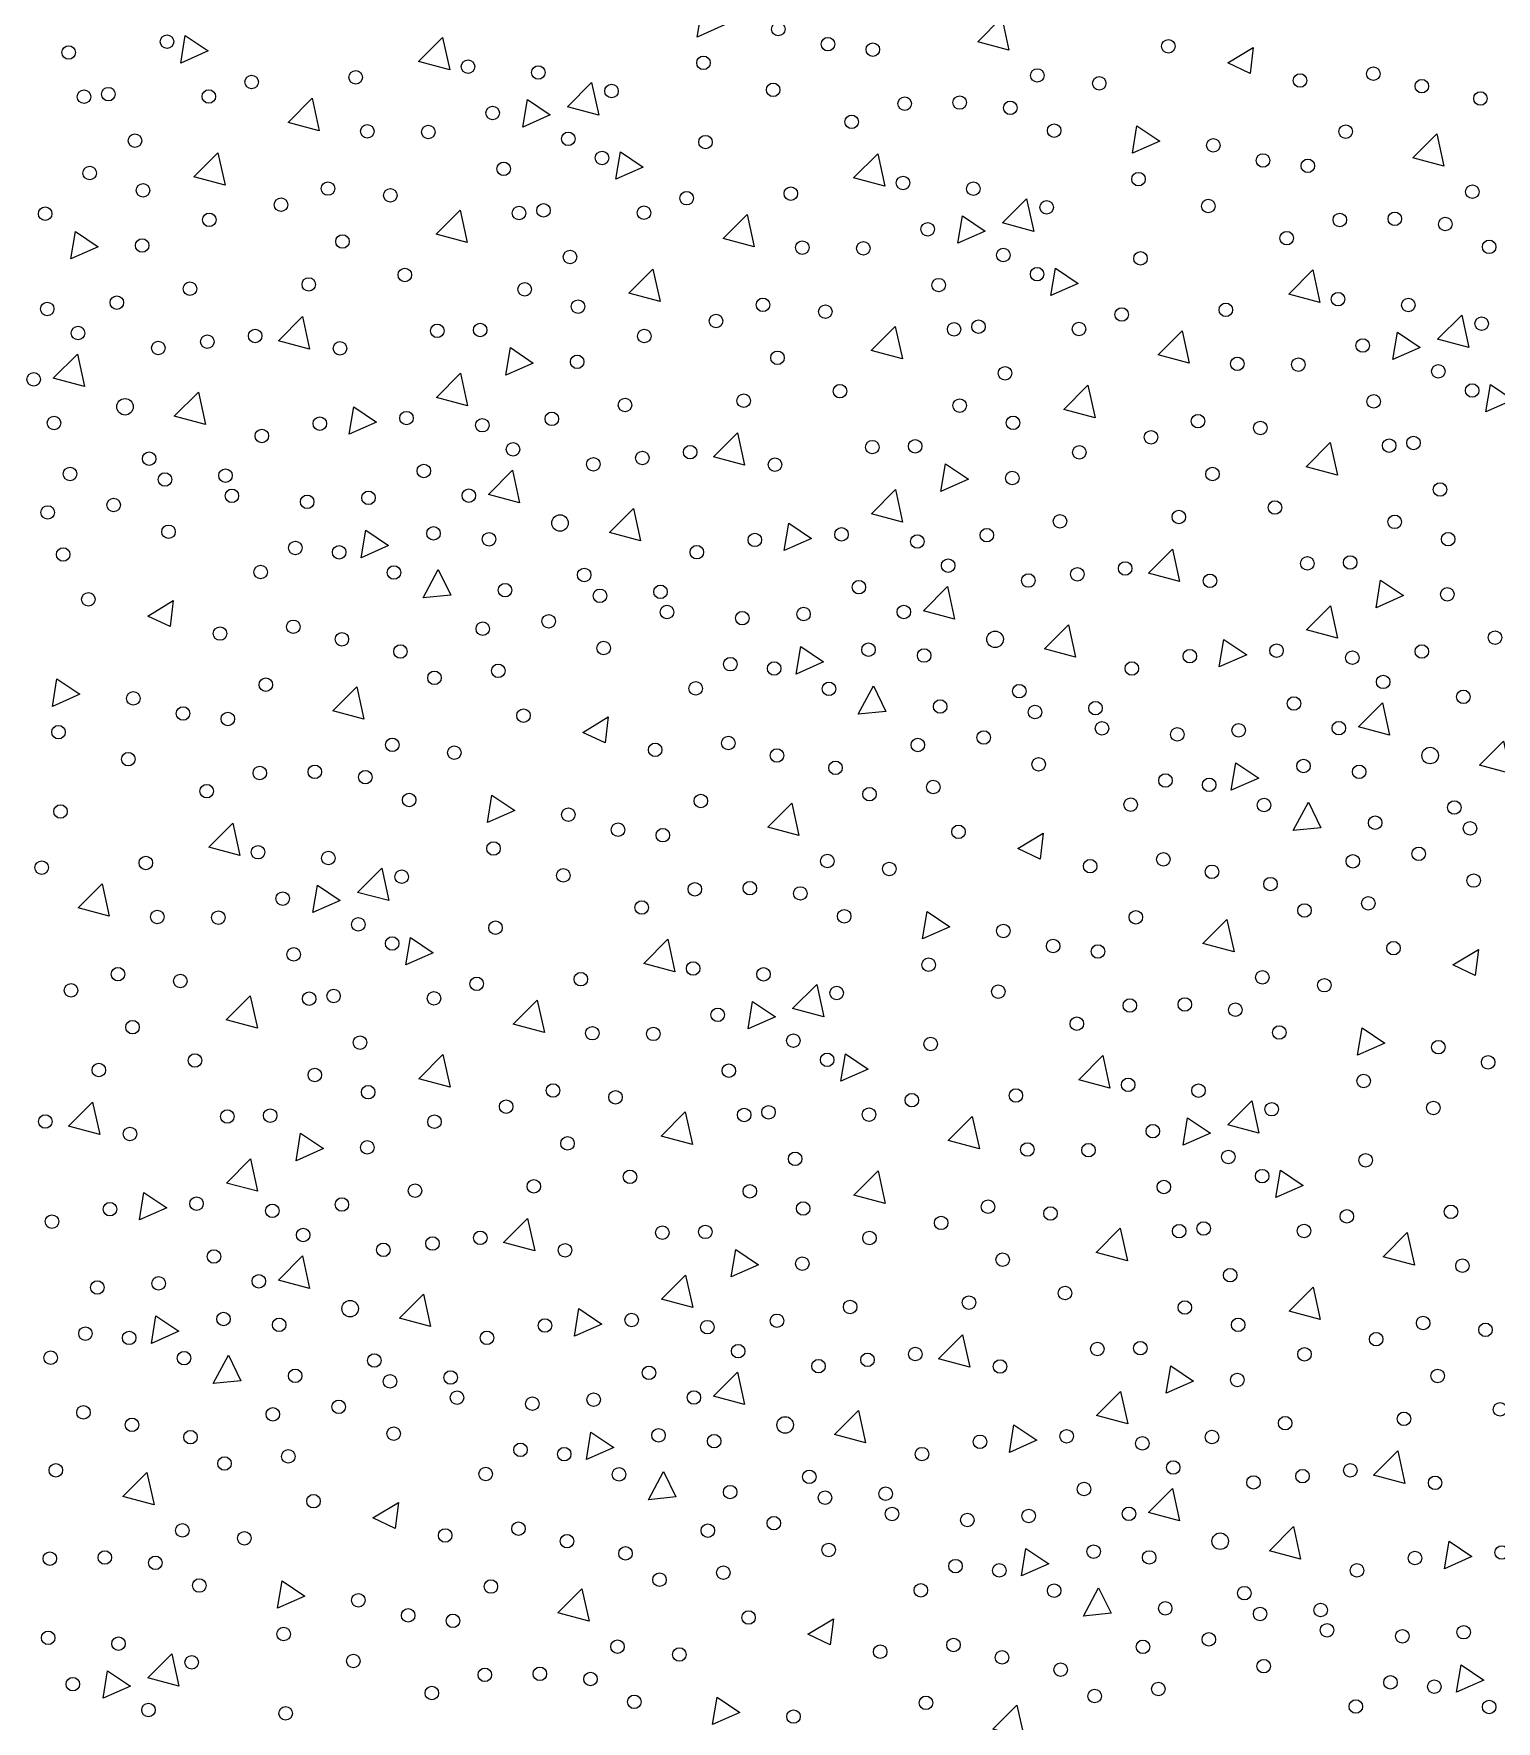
# Model space of a CAD drawing. Extents: x 2536801 to 2538856, y 7112140 to 7131569.
# Drawn here: x 2538071.21 to 2538106.47, y 7125179.48 to 7125220.16 of the extents above; entities that cross this region are included whole.
import ezdxf

# ---------------------------------------------------------------- set-up
doc = ezdxf.new("R2010")
doc.units = 0
doc.header["$LTSCALE"] = 100
doc.header["$MEASUREMENT"] = 0
doc.layers.add('D_RIPRAP_1', color=7, linetype='Continuous', lineweight=0)

msp = doc.modelspace()

# ---------------------------------------------------------------- linework, layer by layer
at = {"layer": 'D_RIPRAP_1', "color": 7, "linetype": 'Continuous', "lineweight": 0}
for p, q in [((2538099.996, 7125219.452), (2538100.609, 7125219.824)), ((2538100.609, 7125219.824), (2538100.532, 7125219.197)), ((2538100.532, 7125219.197), (2538099.996, 7125219.452)), ((2538073.959, 7125206.12), (2538074.572, 7125206.493)), ((2538074.572, 7125206.493), (2538074.496, 7125205.865)), ((2538074.496, 7125205.865), (2538073.959, 7125206.12)), ((2538084.447, 7125203.317), (2538085.06, 7125203.69)), ((2538085.06, 7125203.69), (2538084.984, 7125203.062)), ((2538084.984, 7125203.062), (2538084.447, 7125203.317)), ((2538094.935, 7125200.515), (2538095.548, 7125200.887)), ((2538095.548, 7125200.887), (2538095.471, 7125200.259)), ((2538095.471, 7125200.259), (2538094.935, 7125200.515)), ((2538105.423, 7125197.712), (2538106.036, 7125198.084)), ((2538106.036, 7125198.084), (2538105.959, 7125197.457)), ((2538105.959, 7125197.457), (2538105.423, 7125197.712)), ((2538079.386, 7125184.38), (2538079.999, 7125184.752)), ((2538079.999, 7125184.752), (2538079.923, 7125184.125)), ((2538079.923, 7125184.125), (2538079.386, 7125184.38)), ((2538089.874, 7125181.577), (2538090.487, 7125181.949)), ((2538090.411, 7125181.322), (2538089.874, 7125181.577)), ((2538090.487, 7125181.949), (2538090.411, 7125181.322))]:
    msp.add_line(p, q, dxfattribs=at)
at = {"layer": 'D_RIPRAP_1', "color": 7, "linetype": 'Continuous', "lineweight": 0, "flags": 128}
for points in [[(2538087.206, 7125220.077), (2538087.316, 7125220.739), (2538087.865, 7125220.369)], [(2538094.718, 7125219.765), (2538093.966, 7125219.966), (2538094.546, 7125220.548)], [(2538074.752, 7125219.451), (2538074.863, 7125220.113), (2538075.412, 7125219.743)], [(2538081.239, 7125219.285), (2538080.487, 7125219.486), (2538081.067, 7125220.068)], [(2538084.83, 7125218.197), (2538084.078, 7125218.398), (2538084.658, 7125218.98)], [(2538078.092, 7125217.82), (2538077.34, 7125218.021), (2538077.92, 7125218.603)], [(2538083.002, 7125217.909), (2538083.112, 7125218.571), (2538083.661, 7125218.201)], [(2538097.694, 7125217.275), (2538097.804, 7125217.936), (2538098.353, 7125217.566)], [(2538105.206, 7125216.962), (2538104.454, 7125217.163), (2538105.034, 7125217.745)], [(2538075.82, 7125216.506), (2538075.068, 7125216.707), (2538075.648, 7125217.289)], [(2538085.24, 7125216.649), (2538085.351, 7125217.311), (2538085.9, 7125216.94)], [(2538091.727, 7125216.482), (2538090.975, 7125216.683), (2538091.555, 7125217.265)], [(2538095.318, 7125215.394), (2538094.566, 7125215.595), (2538095.146, 7125216.177)], [(2538081.661, 7125215.123), (2538080.909, 7125215.324), (2538081.489, 7125215.906)], [(2538088.58, 7125215.017), (2538087.828, 7125215.218), (2538088.408, 7125215.8)], [(2538093.49, 7125215.106), (2538093.6, 7125215.768), (2538094.149, 7125215.398)], [(2538072.105, 7125214.731), (2538072.216, 7125215.393), (2538072.765, 7125215.022)], [(2538095.728, 7125213.846), (2538095.839, 7125214.508), (2538096.388, 7125214.137)], [(2538086.308, 7125213.703), (2538085.556, 7125213.904), (2538086.136, 7125214.486)], [(2538102.215, 7125213.679), (2538101.463, 7125213.88), (2538102.043, 7125214.462)], [(2538077.859, 7125212.557), (2538077.108, 7125212.758), (2538077.688, 7125213.34)], [(2538105.806, 7125212.591), (2538105.054, 7125212.792), (2538105.634, 7125213.374)], [(2538092.149, 7125212.32), (2538091.397, 7125212.521), (2538091.977, 7125213.103)], [(2538099.068, 7125212.214), (2538098.316, 7125212.415), (2538098.896, 7125212.997)], [(2538103.977, 7125212.304), (2538104.088, 7125212.966), (2538104.637, 7125212.595)], [(2538082.593, 7125211.928), (2538082.704, 7125212.59), (2538083.253, 7125212.219)], [(2538072.432, 7125211.654), (2538071.681, 7125211.855), (2538072.261, 7125212.437)], [(2538081.668, 7125211.19), (2538080.916, 7125211.391), (2538081.496, 7125211.973)], [(2538096.796, 7125210.9), (2538096.044, 7125211.101), (2538096.624, 7125211.683)], [(2538106.216, 7125211.043), (2538106.327, 7125211.705), (2538106.876, 7125211.335)], [(2538075.35, 7125210.734), (2538074.598, 7125210.935), (2538075.178, 7125211.517)], [(2538078.815, 7125210.503), (2538078.926, 7125211.165), (2538079.475, 7125210.795)], [(2538088.347, 7125209.755), (2538087.596, 7125209.956), (2538088.176, 7125210.538)], [(2538102.637, 7125209.517), (2538101.885, 7125209.718), (2538102.465, 7125210.3)], [(2538082.92, 7125208.851), (2538082.169, 7125209.052), (2538082.748, 7125209.634)], [(2538093.081, 7125209.125), (2538093.192, 7125209.787), (2538093.741, 7125209.417)], [(2538092.155, 7125208.387), (2538091.404, 7125208.588), (2538091.984, 7125209.17)], [(2538085.837, 7125207.931), (2538085.086, 7125208.132), (2538085.666, 7125208.714)], [(2538079.105, 7125207.525), (2538079.215, 7125208.187), (2538079.764, 7125207.817)], [(2538089.303, 7125207.7), (2538089.414, 7125208.362), (2538089.963, 7125207.992)], [(2538098.835, 7125206.952), (2538098.084, 7125207.153), (2538098.664, 7125207.735)], [(2538081.265, 7125206.625), (2538080.599, 7125206.557), (2538080.962, 7125207.242)], [(2538093.408, 7125206.048), (2538092.657, 7125206.249), (2538093.236, 7125206.831)], [(2538103.569, 7125206.322), (2538103.68, 7125206.984), (2538104.229, 7125206.614)], [(2538102.643, 7125205.584), (2538101.892, 7125205.785), (2538102.472, 7125206.367)], [(2538096.325, 7125205.128), (2538095.574, 7125205.329), (2538096.154, 7125205.911)], [(2538099.791, 7125204.897), (2538099.902, 7125205.559), (2538100.451, 7125205.189)], [(2538089.592, 7125204.723), (2538089.703, 7125205.384), (2538090.252, 7125205.014)], [(2538071.657, 7125203.943), (2538071.768, 7125204.605), (2538072.317, 7125204.234)], [(2538079.169, 7125203.631), (2538078.418, 7125203.832), (2538078.997, 7125204.414)], [(2538091.753, 7125203.822), (2538091.087, 7125203.754), (2538091.45, 7125204.439)], [(2538103.896, 7125203.246), (2538103.144, 7125203.446), (2538103.724, 7125204.028)], [(2538106.813, 7125202.325), (2538106.062, 7125202.526), (2538106.642, 7125203.108)], [(2538100.08, 7125201.92), (2538100.191, 7125202.582), (2538100.74, 7125202.211)], [(2538082.145, 7125201.14), (2538082.256, 7125201.802), (2538082.805, 7125201.432)], [(2538089.657, 7125200.828), (2538088.905, 7125201.029), (2538089.485, 7125201.611)], [(2538102.241, 7125201.019), (2538101.575, 7125200.951), (2538101.938, 7125201.637)], [(2538076.178, 7125200.348), (2538075.427, 7125200.548), (2538076.006, 7125201.13)], [(2538079.769, 7125199.26), (2538079.017, 7125199.46), (2538079.597, 7125200.042)], [(2538073.031, 7125198.882), (2538072.28, 7125199.083), (2538072.859, 7125199.665)], [(2538077.941, 7125198.972), (2538078.051, 7125199.634), (2538078.6, 7125199.263)], [(2538092.633, 7125198.337), (2538092.744, 7125198.999), (2538093.293, 7125198.629)], [(2538100.145, 7125198.025), (2538099.393, 7125198.226), (2538099.973, 7125198.808)], [(2538080.179, 7125197.711), (2538080.29, 7125198.373), (2538080.839, 7125198.003)], [(2538086.666, 7125197.545), (2538085.914, 7125197.746), (2538086.494, 7125198.328)], [(2538090.257, 7125196.457), (2538089.505, 7125196.658), (2538090.085, 7125197.24)], [(2538076.6, 7125196.186), (2538075.848, 7125196.386), (2538076.428, 7125196.968)], [(2538083.519, 7125196.08), (2538082.767, 7125196.28), (2538083.347, 7125196.862)], [(2538088.429, 7125196.169), (2538088.539, 7125196.831), (2538089.088, 7125196.461)], [(2538103.121, 7125195.534), (2538103.232, 7125196.196), (2538103.781, 7125195.826)], [(2538081.247, 7125194.766), (2538080.495, 7125194.967), (2538081.075, 7125195.549)], [(2538090.667, 7125194.908), (2538090.778, 7125195.57), (2538091.327, 7125195.2)], [(2538097.154, 7125194.742), (2538096.402, 7125194.943), (2538096.982, 7125195.525)], [(2538072.799, 7125193.62), (2538072.047, 7125193.821), (2538072.627, 7125194.403)], [(2538087.088, 7125193.383), (2538086.336, 7125193.584), (2538086.916, 7125194.166)], [(2538100.745, 7125193.654), (2538099.993, 7125193.855), (2538100.573, 7125194.437)], [(2538094.007, 7125193.277), (2538093.255, 7125193.478), (2538093.835, 7125194.06)], [(2538098.917, 7125193.366), (2538099.027, 7125194.028), (2538099.576, 7125193.658)], [(2538077.533, 7125192.99), (2538077.643, 7125193.652), (2538078.192, 7125193.282)], [(2538076.607, 7125192.253), (2538075.855, 7125192.453), (2538076.435, 7125193.035)], [(2538091.735, 7125191.963), (2538090.983, 7125192.164), (2538091.563, 7125192.746)], [(2538101.155, 7125192.106), (2538101.266, 7125192.767), (2538101.815, 7125192.397)], [(2538073.755, 7125191.566), (2538073.865, 7125192.227), (2538074.414, 7125191.857)], [(2538083.287, 7125190.817), (2538082.535, 7125191.018), (2538083.115, 7125191.6)], [(2538097.576, 7125190.58), (2538096.824, 7125190.781), (2538097.404, 7125191.363)], [(2538104.495, 7125190.474), (2538103.743, 7125190.675), (2538104.323, 7125191.257)], [(2538077.859, 7125189.914), (2538077.108, 7125190.115), (2538077.688, 7125190.697)], [(2538088.021, 7125190.188), (2538088.131, 7125190.85), (2538088.68, 7125190.479)], [(2538087.095, 7125189.45), (2538086.343, 7125189.651), (2538086.923, 7125190.233)], [(2538080.777, 7125188.993), (2538080.025, 7125189.194), (2538080.605, 7125189.776)], [(2538102.223, 7125189.16), (2538101.471, 7125189.361), (2538102.051, 7125189.943)], [(2538084.243, 7125188.763), (2538084.353, 7125189.425), (2538084.902, 7125189.054)], [(2538074.044, 7125188.588), (2538074.154, 7125189.25), (2538074.703, 7125188.88)], [(2538093.775, 7125188.014), (2538093.023, 7125188.215), (2538093.603, 7125188.797)], [(2538076.204, 7125187.688), (2538075.538, 7125187.619), (2538075.902, 7125188.305)], [(2538088.347, 7125187.111), (2538087.596, 7125187.312), (2538088.176, 7125187.894)], [(2538098.508, 7125187.385), (2538098.619, 7125188.047), (2538099.168, 7125187.676)], [(2538097.583, 7125186.647), (2538096.831, 7125186.848), (2538097.411, 7125187.43)], [(2538091.265, 7125186.191), (2538090.513, 7125186.391), (2538091.093, 7125186.973)], [(2538084.532, 7125185.785), (2538084.642, 7125186.447), (2538085.191, 7125186.077)], [(2538094.73, 7125185.96), (2538094.841, 7125186.622), (2538095.39, 7125186.252)], [(2538104.262, 7125185.212), (2538103.511, 7125185.412), (2538104.091, 7125185.994)], [(2538074.108, 7125184.693), (2538073.357, 7125184.894), (2538073.937, 7125185.476)], [(2538086.692, 7125184.885), (2538086.026, 7125184.816), (2538086.389, 7125185.502)], [(2538098.835, 7125184.308), (2538098.084, 7125184.509), (2538098.664, 7125185.091)], [(2538101.752, 7125183.388), (2538101.001, 7125183.589), (2538101.581, 7125184.171)], [(2538095.02, 7125182.982), (2538095.13, 7125183.644), (2538095.679, 7125183.274)], [(2538105.218, 7125183.157), (2538105.329, 7125183.819), (2538105.878, 7125183.449)], [(2538077.084, 7125182.202), (2538077.195, 7125182.864), (2538077.744, 7125182.494)], [(2538084.596, 7125181.89), (2538083.845, 7125182.091), (2538084.425, 7125182.673)], [(2538097.18, 7125182.082), (2538096.514, 7125182.014), (2538096.877, 7125182.699)], [(2538074.708, 7125180.322), (2538073.956, 7125180.523), (2538074.536, 7125181.105)], [(2538105.507, 7125180.18), (2538105.618, 7125180.841), (2538106.167, 7125180.471)], [(2538072.88, 7125180.034), (2538072.99, 7125180.696), (2538073.539, 7125180.326)], [(2538087.572, 7125179.4), (2538087.683, 7125180.062), (2538088.232, 7125179.691)], [(2538095.084, 7125179.088), (2538094.333, 7125179.288), (2538094.912, 7125179.87)]]:
    msp.add_lwpolyline(points, close=True, dxfattribs=at)
at = {"layer": 'D_RIPRAP_1', "color": 7, "linetype": 'Continuous', "lineweight": 0}
for centre, radius in [((2538089.158, 7125220.27), 0.163), ((2538072.05, 7125219.704), 0.163), ((2538074.422, 7125219.966), 0.163), ((2538090.356, 7125219.906), 0.163), ((2538091.437, 7125219.775), 0.163), ((2538098.564, 7125219.855), 0.163), ((2538081.678, 7125219.364), 0.163), ((2538083.374, 7125219.224), 0.163), ((2538087.354, 7125219.456), 0.163), ((2538076.462, 7125218.994), 0.163), ((2538078.972, 7125219.106), 0.163), ((2538095.403, 7125219.152), 0.163), ((2538096.896, 7125218.962), 0.163), ((2538101.738, 7125219.03), 0.163), ((2538103.504, 7125219.193), 0.163), ((2538104.674, 7125218.893), 0.163), ((2538072.421, 7125218.638), 0.163), ((2538073.009, 7125218.702), 0.163), ((2538075.431, 7125218.645), 0.163), ((2538085.139, 7125218.775), 0.163), ((2538089.036, 7125218.806), 0.163), ((2538092.207, 7125218.472), 0.163), ((2538093.533, 7125218.498), 0.163), ((2538106.086, 7125218.597), 0.163), ((2538082.272, 7125218.247), 0.163), ((2538090.928, 7125218.033), 0.163), ((2538094.751, 7125218.371), 0.163), ((2538079.249, 7125217.805), 0.163), ((2538080.721, 7125217.788), 0.163), ((2538084.095, 7125217.625), 0.163), ((2538095.809, 7125217.822), 0.163), ((2538102.839, 7125217.798), 0.163), ((2538073.649, 7125217.579), 0.163), ((2538087.403, 7125217.545), 0.163), ((2538099.646, 7125217.467), 0.163), ((2538072.557, 7125216.798), 0.163), ((2538082.537, 7125216.901), 0.163), ((2538084.91, 7125217.163), 0.163), ((2538100.844, 7125217.103), 0.163), ((2538101.925, 7125216.972), 0.163), ((2538073.843, 7125216.382), 0.163), ((2538078.301, 7125216.425), 0.163), ((2538092.166, 7125216.561), 0.163), ((2538093.862, 7125216.421), 0.163), ((2538097.842, 7125216.653), 0.163), ((2538077.17, 7125216.035), 0.163), ((2538079.806, 7125216.261), 0.163), ((2538086.95, 7125216.192), 0.163), ((2538089.46, 7125216.303), 0.163), ((2538095.627, 7125215.972), 0.163), ((2538099.524, 7125216.003), 0.163), ((2538105.891, 7125216.349), 0.163), ((2538071.483, 7125215.818), 0.163), ((2538075.441, 7125215.671), 0.163), ((2538082.909, 7125215.835), 0.163), ((2538083.497, 7125215.899), 0.163), ((2538085.919, 7125215.842), 0.163), ((2538102.695, 7125215.669), 0.163), ((2538104.021, 7125215.696), 0.163), ((2538105.239, 7125215.569), 0.163), ((2538092.76, 7125215.444), 0.163), ((2538101.416, 7125215.23), 0.163), ((2538073.823, 7125215.052), 0.163), ((2538078.651, 7125215.149), 0.163), ((2538084.137, 7125214.776), 0.163), ((2538089.737, 7125215.002), 0.163), ((2538091.209, 7125214.985), 0.163), ((2538094.583, 7125214.822), 0.163), ((2538106.297, 7125215.019), 0.163), ((2538080.156, 7125214.343), 0.163), ((2538095.398, 7125214.361), 0.163), ((2538097.891, 7125214.742), 0.163), ((2538074.975, 7125214.01), 0.163), ((2538077.839, 7125214.114), 0.163), ((2538083.045, 7125213.996), 0.163), ((2538093.025, 7125214.098), 0.163), ((2538073.211, 7125213.676), 0.163), ((2538084.331, 7125213.579), 0.163), ((2538088.789, 7125213.622), 0.163), ((2538102.654, 7125213.759), 0.163), ((2538104.349, 7125213.618), 0.163), ((2538071.534, 7125213.523), 0.163), ((2538087.658, 7125213.233), 0.163), ((2538090.293, 7125213.458), 0.163), ((2538097.438, 7125213.389), 0.163), ((2538099.948, 7125213.501), 0.163), ((2538106.115, 7125213.169), 0.163), ((2538072.277, 7125212.942), 0.163), ((2538075.393, 7125212.734), 0.163), ((2538076.546, 7125212.873), 0.163), ((2538080.937, 7125212.996), 0.163), ((2538081.971, 7125213.015), 0.163), ((2538085.929, 7125212.869), 0.163), ((2538093.397, 7125213.032), 0.163), ((2538093.985, 7125213.096), 0.163), ((2538096.407, 7125213.039), 0.163), ((2538074.212, 7125212.582), 0.163), ((2538078.59, 7125212.573), 0.163), ((2538089.139, 7125212.346), 0.163), ((2538103.248, 7125212.641), 0.163), ((2538084.311, 7125212.249), 0.163), ((2538094.625, 7125211.973), 0.163), ((2538100.225, 7125212.199), 0.163), ((2538101.697, 7125212.182), 0.163), ((2538105.071, 7125212.02), 0.163), ((2538071.209, 7125211.826), 0.163), ((2538090.644, 7125211.54), 0.163), ((2538105.886, 7125211.558), 0.163), ((2538073.409, 7125211.165), 0.199), ((2538085.463, 7125211.207), 0.163), ((2538088.326, 7125211.311), 0.163), ((2538093.533, 7125211.193), 0.163), ((2538103.513, 7125211.295), 0.163), ((2538071.698, 7125210.774), 0.163), ((2538078.105, 7125210.759), 0.163), ((2538080.195, 7125210.892), 0.163), ((2538082.022, 7125210.72), 0.163), ((2538083.699, 7125210.873), 0.163), ((2538094.819, 7125210.777), 0.163), ((2538099.277, 7125210.819), 0.163), ((2538076.707, 7125210.462), 0.163), ((2538098.146, 7125210.43), 0.163), ((2538100.781, 7125210.655), 0.163), ((2538104.473, 7125210.294), 0.163), ((2538073.992, 7125209.914), 0.163), ((2538082.765, 7125210.139), 0.163), ((2538085.881, 7125209.931), 0.163), ((2538087.034, 7125210.07), 0.163), ((2538091.425, 7125210.193), 0.163), ((2538092.459, 7125210.213), 0.163), ((2538096.417, 7125210.066), 0.163), ((2538103.885, 7125210.229), 0.163), ((2538072.084, 7125209.546), 0.163), ((2538075.831, 7125209.506), 0.163), ((2538080.614, 7125209.619), 0.163), ((2538084.7, 7125209.779), 0.163), ((2538089.078, 7125209.77), 0.163), ((2538099.627, 7125209.543), 0.163), ((2538074.371, 7125209.411), 0.163), ((2538094.799, 7125209.447), 0.163), ((2538105.113, 7125209.17), 0.163), ((2538073.135, 7125208.798), 0.163), ((2538075.986, 7125209.019), 0.163), ((2538077.802, 7125208.873), 0.163), ((2538079.28, 7125208.971), 0.163), ((2538081.697, 7125209.023), 0.163), ((2538101.132, 7125208.737), 0.163), ((2538071.546, 7125208.618), 0.163), ((2538083.897, 7125208.362), 0.199), ((2538095.95, 7125208.404), 0.163), ((2538098.814, 7125208.508), 0.163), ((2538104.02, 7125208.39), 0.163), ((2538074.459, 7125208.152), 0.163), ((2538080.845, 7125208.112), 0.163), ((2538082.186, 7125207.971), 0.163), ((2538088.593, 7125207.956), 0.163), ((2538090.683, 7125208.089), 0.163), ((2538092.51, 7125207.918), 0.163), ((2538094.186, 7125208.07), 0.163), ((2538105.307, 7125207.974), 0.163), ((2538071.919, 7125207.603), 0.163), ((2538077.516, 7125207.762), 0.163), ((2538078.571, 7125207.658), 0.163), ((2538087.195, 7125207.659), 0.163), ((2538076.679, 7125207.18), 0.163), ((2538079.893, 7125207.17), 0.163), ((2538084.48, 7125207.112), 0.163), ((2538093.253, 7125207.336), 0.163), ((2538096.369, 7125207.128), 0.163), ((2538097.522, 7125207.268), 0.163), ((2538101.913, 7125207.39), 0.163), ((2538102.947, 7125207.41), 0.163), ((2538082.572, 7125206.744), 0.163), ((2538086.319, 7125206.703), 0.163), ((2538091.102, 7125206.816), 0.163), ((2538095.188, 7125206.976), 0.163), ((2538099.566, 7125206.968), 0.163), ((2538105.287, 7125206.644), 0.163), ((2538072.527, 7125206.524), 0.163), ((2538084.859, 7125206.609), 0.163), ((2538086.474, 7125206.216), 0.163), ((2538092.185, 7125206.22), 0.163), ((2538077.467, 7125205.862), 0.163), ((2538082.034, 7125205.815), 0.163), ((2538083.623, 7125205.995), 0.163), ((2538088.29, 7125206.07), 0.163), ((2538089.768, 7125206.168), 0.163), ((2538075.701, 7125205.698), 0.163), ((2538078.638, 7125205.561), 0.163), ((2538094.385, 7125205.56), 0.199), ((2538106.438, 7125205.601), 0.163), ((2538080.049, 7125205.265), 0.163), ((2538084.947, 7125205.349), 0.163), ((2538091.333, 7125205.309), 0.163), ((2538092.674, 7125205.168), 0.163), ((2538099.081, 7125205.153), 0.163), ((2538101.171, 7125205.286), 0.163), ((2538102.998, 7125205.115), 0.163), ((2538104.674, 7125205.267), 0.163), ((2538080.869, 7125204.63), 0.163), ((2538082.407, 7125204.8), 0.163), ((2538088.004, 7125204.959), 0.163), ((2538089.059, 7125204.855), 0.163), ((2538097.683, 7125204.856), 0.163), ((2538076.803, 7125204.466), 0.163), ((2538087.167, 7125204.377), 0.163), ((2538090.381, 7125204.367), 0.163), ((2538094.968, 7125204.309), 0.163), ((2538103.741, 7125204.533), 0.163), ((2538105.676, 7125204.174), 0.163), ((2538073.609, 7125204.135), 0.163), ((2538074.808, 7125203.772), 0.163), ((2538093.06, 7125203.941), 0.163), ((2538095.347, 7125203.806), 0.163), ((2538096.807, 7125203.9), 0.163), ((2538101.59, 7125204.013), 0.163), ((2538075.888, 7125203.64), 0.163), ((2538083.015, 7125203.721), 0.163), ((2538096.962, 7125203.413), 0.163), ((2538100.256, 7125203.366), 0.163), ((2538102.673, 7125203.417), 0.163), ((2538071.806, 7125203.321), 0.163), ((2538079.854, 7125203.017), 0.163), ((2538087.955, 7125203.059), 0.163), ((2538092.522, 7125203.012), 0.163), ((2538094.111, 7125203.192), 0.163), ((2538098.778, 7125203.268), 0.163), ((2538073.487, 7125202.671), 0.163), ((2538081.348, 7125202.827), 0.163), ((2538086.189, 7125202.895), 0.163), ((2538089.126, 7125202.759), 0.163), ((2538095.435, 7125202.546), 0.163), ((2538104.873, 7125202.757), 0.199), ((2538076.658, 7125202.337), 0.163), ((2538077.984, 7125202.364), 0.163), ((2538079.202, 7125202.237), 0.163), ((2538090.537, 7125202.462), 0.163), ((2538098.492, 7125202.156), 0.163), ((2538101.821, 7125202.506), 0.163), ((2538103.162, 7125202.365), 0.163), ((2538075.379, 7125201.898), 0.163), ((2538091.357, 7125201.827), 0.163), ((2538092.895, 7125201.998), 0.163), ((2538099.546, 7125202.052), 0.163), ((2538071.854, 7125201.41), 0.163), ((2538080.26, 7125201.687), 0.163), ((2538084.097, 7125201.333), 0.163), ((2538087.291, 7125201.663), 0.163), ((2538097.655, 7125201.574), 0.163), ((2538100.869, 7125201.564), 0.163), ((2538105.456, 7125201.506), 0.163), ((2538085.296, 7125200.969), 0.163), ((2538093.503, 7125200.918), 0.163), ((2538103.548, 7125201.138), 0.163), ((2538105.835, 7125201.003), 0.163), ((2538082.294, 7125200.518), 0.163), ((2538086.376, 7125200.837), 0.163), ((2538073.911, 7125200.169), 0.163), ((2538076.617, 7125200.427), 0.163), ((2538078.313, 7125200.286), 0.163), ((2538090.342, 7125200.214), 0.163), ((2538098.443, 7125200.256), 0.163), ((2538103.01, 7125200.209), 0.163), ((2538104.598, 7125200.389), 0.163), ((2538071.401, 7125200.057), 0.163), ((2538080.079, 7125199.837), 0.163), ((2538083.975, 7125199.868), 0.163), ((2538091.835, 7125200.024), 0.163), ((2538096.677, 7125200.092), 0.163), ((2538099.613, 7125199.956), 0.163), ((2538105.923, 7125199.744), 0.163), ((2538077.211, 7125199.31), 0.163), ((2538087.146, 7125199.534), 0.163), ((2538088.472, 7125199.561), 0.163), ((2538089.69, 7125199.434), 0.163), ((2538101.025, 7125199.659), 0.163), ((2538085.867, 7125199.096), 0.163), ((2538090.748, 7125198.884), 0.163), ((2538101.845, 7125199.024), 0.163), ((2538103.383, 7125199.195), 0.163), ((2538074.188, 7125198.867), 0.163), ((2538075.66, 7125198.851), 0.163), ((2538079.034, 7125198.688), 0.163), ((2538082.342, 7125198.607), 0.163), ((2538094.585, 7125198.53), 0.163), ((2538097.778, 7125198.86), 0.163), ((2538079.849, 7125198.226), 0.163), ((2538095.784, 7125198.166), 0.163), ((2538103.991, 7125198.115), 0.163), ((2538077.477, 7125197.964), 0.163), ((2538092.782, 7125197.716), 0.163), ((2538096.864, 7125198.034), 0.163), ((2538073.24, 7125197.487), 0.163), ((2538074.745, 7125197.323), 0.163), ((2538084.399, 7125197.366), 0.163), ((2538087.105, 7125197.624), 0.163), ((2538088.801, 7125197.484), 0.163), ((2538100.83, 7125197.411), 0.163), ((2538072.109, 7125197.098), 0.163), ((2538077.848, 7125196.897), 0.163), ((2538078.437, 7125196.962), 0.163), ((2538080.858, 7125196.905), 0.163), ((2538081.889, 7125197.254), 0.163), ((2538090.567, 7125197.034), 0.163), ((2538094.463, 7125197.066), 0.163), ((2538102.323, 7125197.221), 0.163), ((2538087.699, 7125196.507), 0.163), ((2538097.634, 7125196.732), 0.163), ((2538098.96, 7125196.758), 0.163), ((2538100.178, 7125196.631), 0.163), ((2538073.591, 7125196.211), 0.163), ((2538084.676, 7125196.064), 0.163), ((2538086.148, 7125196.048), 0.163), ((2538096.355, 7125196.293), 0.163), ((2538101.236, 7125196.081), 0.163), ((2538079.076, 7125195.838), 0.163), ((2538089.522, 7125195.885), 0.163), ((2538092.83, 7125195.804), 0.163), ((2538105.073, 7125195.727), 0.163), ((2538075.095, 7125195.406), 0.163), ((2538090.337, 7125195.423), 0.163), ((2538106.271, 7125195.363), 0.163), ((2538072.778, 7125195.176), 0.163), ((2538077.984, 7125195.058), 0.163), ((2538087.965, 7125195.161), 0.163), ((2538097.593, 7125194.821), 0.163), ((2538103.269, 7125194.913), 0.163), ((2538079.27, 7125194.642), 0.163), ((2538083.728, 7125194.684), 0.163), ((2538085.233, 7125194.52), 0.163), ((2538092.377, 7125194.451), 0.163), ((2538094.887, 7125194.563), 0.163), ((2538099.289, 7125194.681), 0.163), ((2538075.876, 7125194.058), 0.163), ((2538076.91, 7125194.078), 0.163), ((2538082.597, 7125194.295), 0.163), ((2538088.336, 7125194.095), 0.163), ((2538088.924, 7125194.159), 0.163), ((2538091.346, 7125194.102), 0.163), ((2538101.054, 7125194.232), 0.163), ((2538104.951, 7125194.263), 0.163), ((2538071.486, 7125193.936), 0.163), ((2538073.529, 7125193.636), 0.163), ((2538080.869, 7125193.931), 0.163), ((2538098.187, 7125193.704), 0.163), ((2538079.25, 7125193.312), 0.163), ((2538084.078, 7125193.409), 0.163), ((2538095.164, 7125193.261), 0.163), ((2538096.636, 7125193.245), 0.163), ((2538089.564, 7125193.036), 0.163), ((2538100.01, 7125193.082), 0.163), ((2538103.318, 7125193.002), 0.163), ((2538085.583, 7125192.603), 0.163), ((2538100.825, 7125192.62), 0.163), ((2538080.402, 7125192.269), 0.163), ((2538083.266, 7125192.373), 0.163), ((2538088.472, 7125192.255), 0.163), ((2538098.453, 7125192.358), 0.163), ((2538073.045, 7125191.822), 0.163), ((2538075.134, 7125191.955), 0.163), ((2538076.961, 7125191.783), 0.163), ((2538078.638, 7125191.935), 0.163), ((2538089.758, 7125191.839), 0.163), ((2538094.216, 7125191.882), 0.163), ((2538095.721, 7125191.718), 0.163), ((2538102.865, 7125191.649), 0.163), ((2538105.375, 7125191.76), 0.163), ((2538071.647, 7125191.524), 0.163), ((2538077.705, 7125191.201), 0.163), ((2538086.364, 7125191.256), 0.163), ((2538087.398, 7125191.275), 0.163), ((2538093.085, 7125191.492), 0.163), ((2538098.824, 7125191.292), 0.163), ((2538099.412, 7125191.356), 0.163), ((2538101.834, 7125191.299), 0.163), ((2538079.639, 7125190.842), 0.163), ((2538080.821, 7125190.994), 0.163), ((2538081.974, 7125191.133), 0.163), ((2538084.017, 7125190.833), 0.163), ((2538091.356, 7125191.128), 0.163), ((2538075.553, 7125190.681), 0.163), ((2538089.738, 7125190.509), 0.163), ((2538094.566, 7125190.606), 0.163), ((2538105.652, 7125190.459), 0.163), ((2538072.742, 7125189.936), 0.163), ((2538074.219, 7125190.034), 0.163), ((2538076.636, 7125190.085), 0.163), ((2538100.052, 7125190.233), 0.163), ((2538093.754, 7125189.571), 0.163), ((2538096.071, 7125189.8), 0.163), ((2538075.784, 7125189.175), 0.163), ((2538078.836, 7125189.425), 0.199), ((2538085.622, 7125189.152), 0.163), ((2538089.126, 7125189.133), 0.163), ((2538090.89, 7125189.466), 0.163), ((2538098.96, 7125189.452), 0.163), ((2538072.455, 7125188.824), 0.163), ((2538073.51, 7125188.72), 0.163), ((2538077.125, 7125189.034), 0.163), ((2538082.134, 7125188.722), 0.163), ((2538083.533, 7125189.019), 0.163), ((2538087.449, 7125188.98), 0.163), ((2538100.246, 7125189.036), 0.163), ((2538104.704, 7125189.079), 0.163), ((2538106.209, 7125188.915), 0.163), ((2538088.192, 7125188.399), 0.163), ((2538092.462, 7125188.33), 0.163), ((2538096.852, 7125188.453), 0.163), ((2538097.886, 7125188.472), 0.163), ((2538101.844, 7125188.325), 0.163), ((2538103.573, 7125188.69), 0.163), ((2538071.618, 7125188.242), 0.163), ((2538074.833, 7125188.232), 0.163), ((2538079.419, 7125188.174), 0.163), ((2538090.127, 7125188.039), 0.163), ((2538091.309, 7125188.191), 0.163), ((2538094.505, 7125188.03), 0.163), ((2538077.511, 7125187.806), 0.163), ((2538079.798, 7125187.671), 0.163), ((2538081.258, 7125187.766), 0.163), ((2538086.041, 7125187.878), 0.163), ((2538100.226, 7125187.706), 0.163), ((2538105.054, 7125187.803), 0.163), ((2538081.414, 7125187.279), 0.163), ((2538083.229, 7125187.133), 0.163), ((2538084.707, 7125187.231), 0.163), ((2538087.124, 7125187.283), 0.163), ((2538072.407, 7125186.924), 0.163), ((2538076.973, 7125186.878), 0.163), ((2538078.562, 7125187.058), 0.163), ((2538104.242, 7125186.768), 0.163), ((2538106.559, 7125186.997), 0.163), ((2538073.577, 7125186.624), 0.163), ((2538074.988, 7125186.328), 0.163), ((2538079.886, 7125186.412), 0.163), ((2538086.272, 7125186.372), 0.163), ((2538089.324, 7125186.622), 0.199), ((2538096.11, 7125186.349), 0.163), ((2538099.614, 7125186.33), 0.163), ((2538101.378, 7125186.664), 0.163), ((2538082.943, 7125186.021), 0.163), ((2538083.998, 7125185.918), 0.163), ((2538087.613, 7125186.231), 0.163), ((2538092.622, 7125185.919), 0.163), ((2538094.021, 7125186.216), 0.163), ((2538097.937, 7125186.177), 0.163), ((2538071.742, 7125185.529), 0.163), ((2538075.808, 7125185.692), 0.163), ((2538077.346, 7125185.863), 0.163), ((2538098.68, 7125185.596), 0.163), ((2538102.949, 7125185.527), 0.163), ((2538082.106, 7125185.44), 0.163), ((2538085.32, 7125185.429), 0.163), ((2538089.907, 7125185.371), 0.163), ((2538096.529, 7125185.076), 0.163), ((2538100.615, 7125185.236), 0.163), ((2538101.796, 7125185.388), 0.163), ((2538104.993, 7125185.227), 0.163), ((2538077.954, 7125184.783), 0.163), ((2538087.999, 7125185.003), 0.163), ((2538090.286, 7125184.868), 0.163), ((2538091.746, 7125184.963), 0.163), ((2538089.05, 7125184.255), 0.163), ((2538091.901, 7125184.476), 0.163), ((2538093.717, 7125184.33), 0.163), ((2538095.195, 7125184.428), 0.163), ((2538097.612, 7125184.48), 0.163), ((2538074.793, 7125184.08), 0.163), ((2538076.287, 7125183.89), 0.163), ((2538081.128, 7125183.958), 0.163), ((2538082.895, 7125184.121), 0.163), ((2538087.461, 7125184.075), 0.163), ((2538099.812, 7125183.819), 0.199), ((2538072.923, 7125183.426), 0.163), ((2538084.065, 7125183.821), 0.163), ((2538085.476, 7125183.525), 0.163), ((2538090.374, 7125183.609), 0.163), ((2538096.76, 7125183.569), 0.163), ((2538098.101, 7125183.428), 0.163), ((2538106.598, 7125183.546), 0.163), ((2538071.597, 7125183.4), 0.163), ((2538074.142, 7125183.299), 0.163), ((2538087.834, 7125183.06), 0.163), ((2538093.431, 7125183.219), 0.163), ((2538094.486, 7125183.115), 0.163), ((2538103.11, 7125183.116), 0.163), ((2538104.508, 7125183.413), 0.163), ((2538075.199, 7125182.75), 0.163), ((2538082.23, 7125182.726), 0.163), ((2538086.296, 7125182.89), 0.163), ((2538092.594, 7125182.637), 0.163), ((2538095.808, 7125182.627), 0.163), ((2538079.036, 7125182.395), 0.163), ((2538100.395, 7125182.568), 0.163), ((2538080.235, 7125182.031), 0.163), ((2538081.315, 7125181.9), 0.163), ((2538088.442, 7125181.981), 0.163), ((2538098.487, 7125182.201), 0.163), ((2538100.774, 7125182.066), 0.163), ((2538102.234, 7125182.16), 0.163), ((2538071.557, 7125181.489), 0.163), ((2538077.233, 7125181.581), 0.163), ((2538099.538, 7125181.452), 0.163), ((2538102.389, 7125181.673), 0.163), ((2538104.205, 7125181.527), 0.163), ((2538105.683, 7125181.625), 0.163), ((2538073.252, 7125181.349), 0.163), ((2538085.281, 7125181.277), 0.163), ((2538086.775, 7125181.087), 0.163), ((2538091.616, 7125181.155), 0.163), ((2538093.382, 7125181.319), 0.163), ((2538094.553, 7125181.018), 0.163), ((2538097.949, 7125181.272), 0.163), ((2538075.018, 7125180.9), 0.163), ((2538078.914, 7125180.931), 0.163), ((2538082.085, 7125180.597), 0.163), ((2538083.411, 7125180.623), 0.163), ((2538095.964, 7125180.722), 0.163), ((2538100.862, 7125180.806), 0.163), ((2538072.15, 7125180.372), 0.163), ((2538084.63, 7125180.497), 0.163), ((2538098.322, 7125180.257), 0.163), ((2538103.919, 7125180.416), 0.163), ((2538104.974, 7125180.312), 0.163), ((2538080.807, 7125180.158), 0.163), ((2538085.687, 7125179.947), 0.163), ((2538092.718, 7125179.923), 0.163), ((2538096.784, 7125180.087), 0.163), ((2538103.082, 7125179.834), 0.163), ((2538106.296, 7125179.824), 0.163), ((2538073.974, 7125179.75), 0.163), ((2538077.281, 7125179.67), 0.163), ((2538089.524, 7125179.592), 0.163)]:
    msp.add_circle(centre, radius, dxfattribs=at)

doc.saveas('drawing.dxf')
